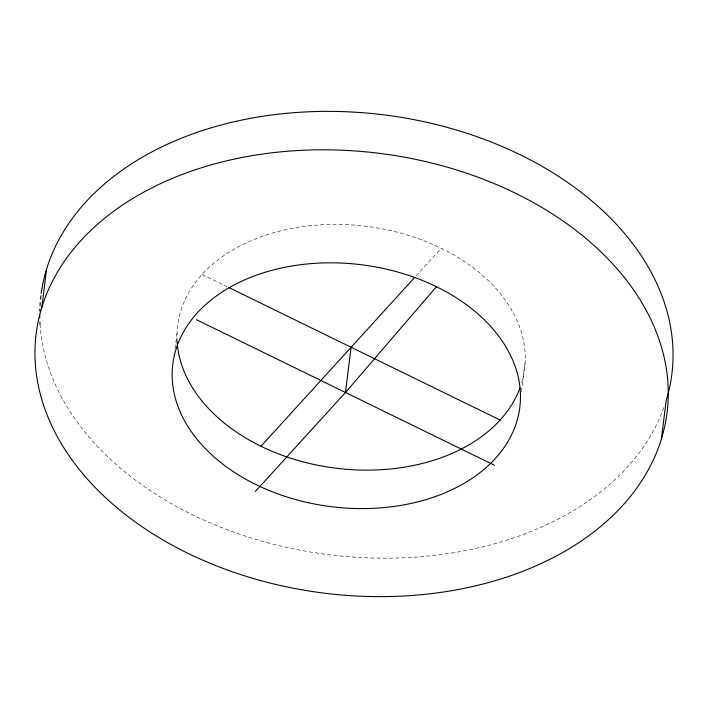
<?xml version="1.0" encoding="UTF-8"?>
<svg xmlns="http://www.w3.org/2000/svg" width="708" height="708" viewBox="0 0 708 708"><rect width="100%" height="100%" fill="white"/><g stroke="black" fill="none" stroke-linecap="round" stroke-linejoin="round"><path stroke-width="0.53" stroke-dasharray="3.54 2.66" d="M175.124 348.663L176.982 333.716M521.371 391.781L525.23 360.815M416.109 275.854L441.226 248.269M202.081 274.465L226.914 286.598M663.839 407.587A317.901 221.631 7.1 0 1 325.025 554.196A317.901 221.631 7.1 0 1 40.037 324.308M177.089 341.159A174.849 121.9 7.1 0 1 366.647 226.356A174.849 121.9 7.1 0 1 521.097 384.674"/><path stroke-width="1.06" d="M41.825 307.44L46.613 268.996M255.349 491.485L345.469 392.498L351.106 347.265M661.387 439.004A317.901 221.631 7.1 0 0 253.535 155.424A317.901 221.631 7.1 0 0 139.901 525.239A317.901 221.631 7.1 0 0 661.387 439.004L666.175 400.56A317.901 221.631 7.1 0 0 404.321 117.882A317.901 221.631 7.1 0 0 41.179 293.599M345.469 392.498L436.438 286.713M260.986 446.252L413.897 278.297M228.905 287.572L500.131 420.056M196.443 319.697L494.503 465.289M40.037 324.308A317.901 221.631 7.1 0 1 39.922 322.122M39.772 317.742A317.901 221.631 7.1 0 1 39.745 315.547M39.781 311.148A317.901 221.631 7.1 0 1 39.843 308.954M40.002 305.652A317.901 221.631 7.1 0 1 40.232 302.36M40.524 299.068A317.901 221.631 7.1 0 1 40.896 295.785M520.008 387.825A174.849 121.9 7.1 0 1 333.22 467.855A174.849 121.9 7.1 0 1 177.089 341.159M220.692 462.492A174.849 121.9 7.1 0 0 513.592 430.402A174.849 121.9 7.1 0 0 304.661 264.234A174.849 121.9 7.1 0 0 220.692 462.492"/></g></svg>
